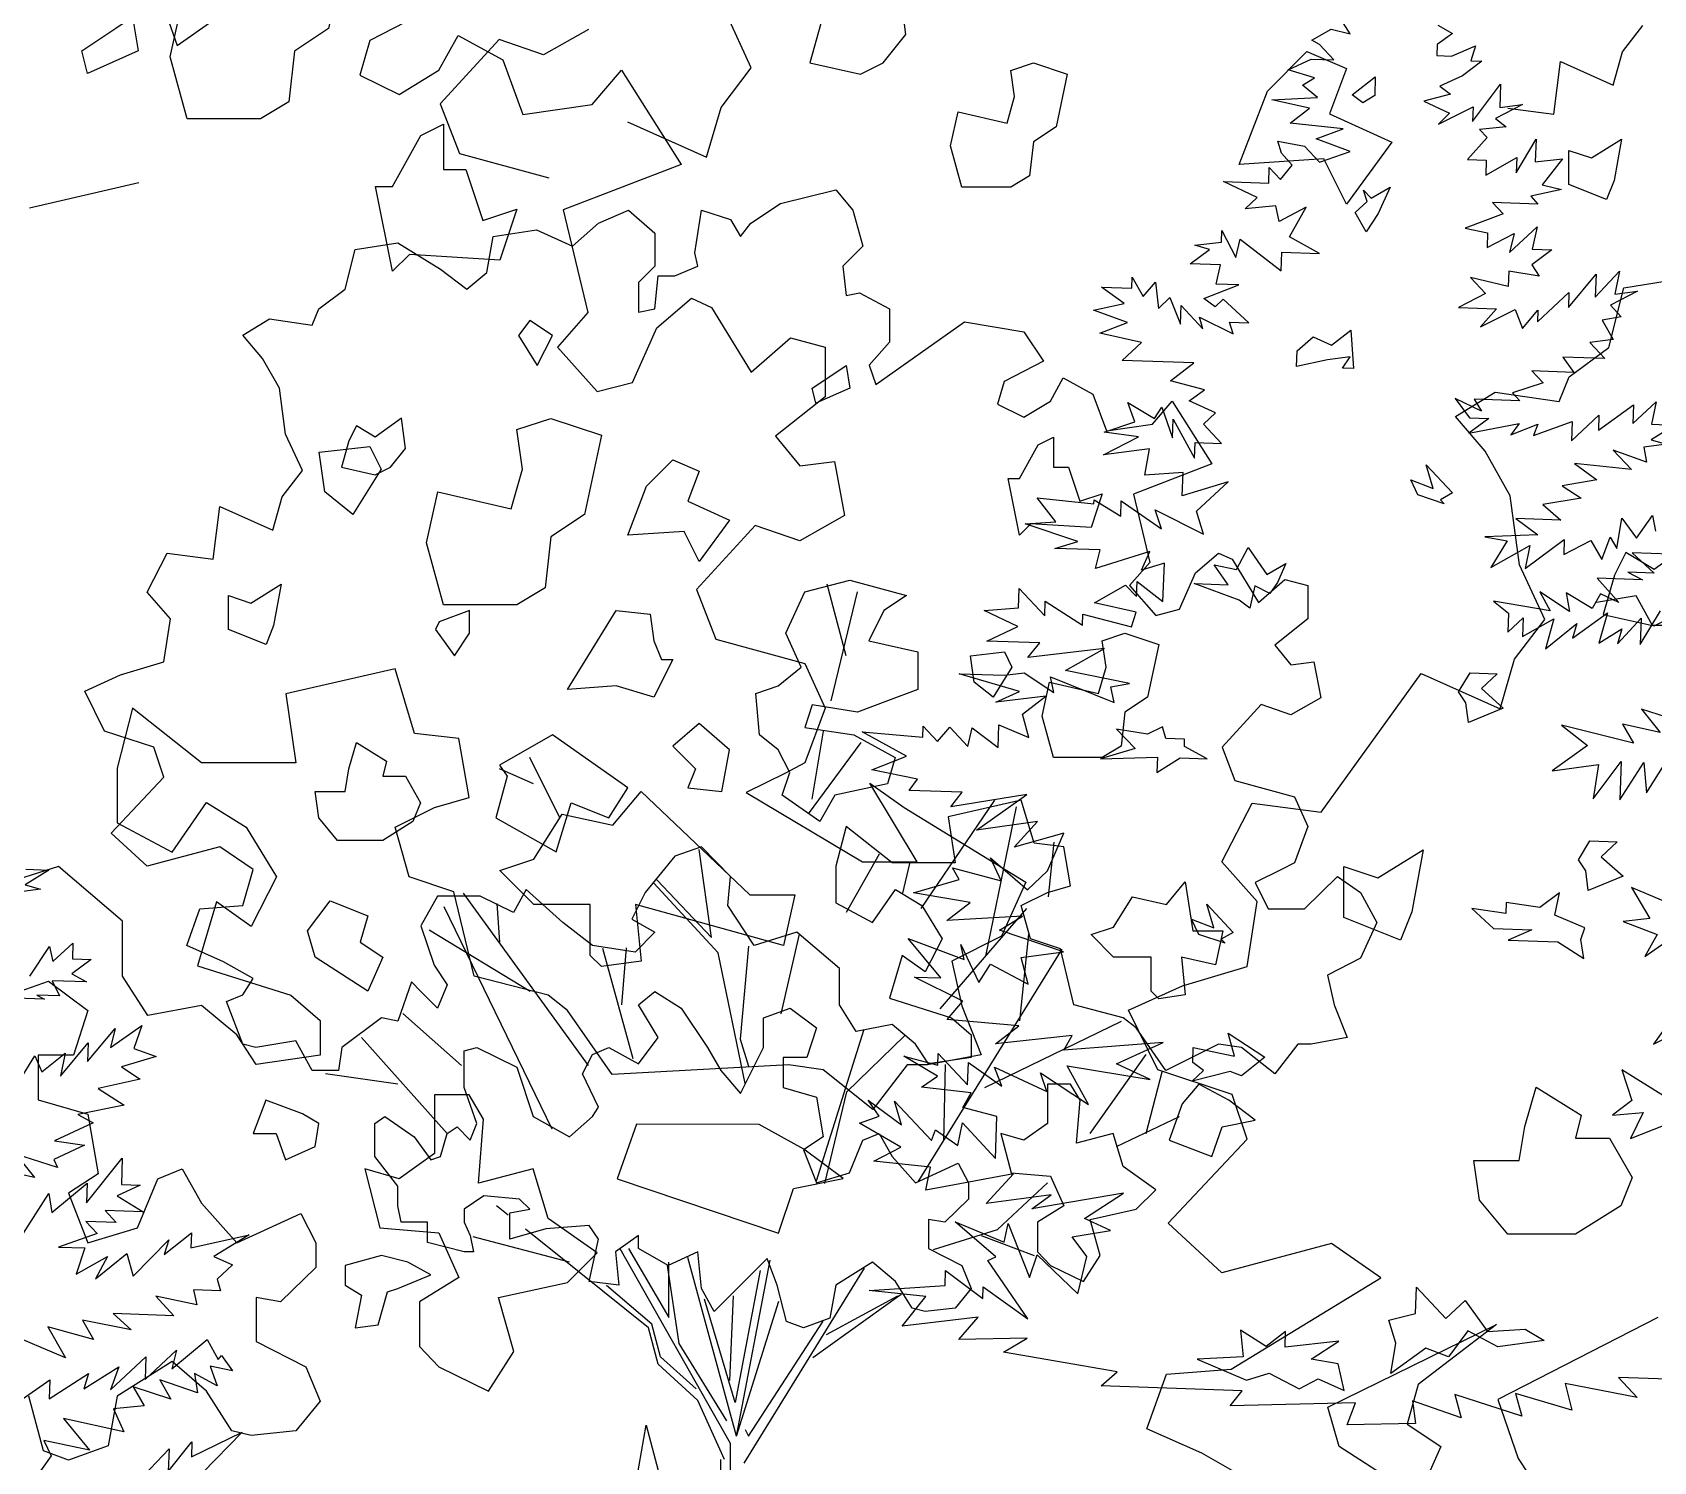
# Model space of a CAD drawing. Header units: inches. Extents: x -11 to 128, y 7 to 56.
# Drawn here: x 60.015 to 60.525, y 23.291 to 23.74 of the extents above; entities that cross this region are included whole.
import ezdxf

# ---------------------------------------------------------------- set-up
doc = ezdxf.new("R2010")
doc.units = ezdxf.units.IN
doc.header["$MEASUREMENT"] = 0
doc.layers.add('CAY', color=94, linetype='Continuous')
doc.layers.add('CAY-3', color=61, linetype='Continuous')
picture_1 = doc.add_image_def('image1.jpg', size_in_pixel=(1680, 1093))

# ---------------------------------------------------------------- blocks, each defined once
blk = doc.blocks.new('A$C76451831')
at = {"layer": 'CAY'}
for p, q in [((2471.8, 2031.9), (2478.5, 2069.3)), ((2478.5, 2069.3), (2487.7, 2034.1)), ((2161.9, 1383.3), (2144.2, 1421.7)), ((2047.7, 1410.1), (2016.4, 1392.5)), ((1985.2, 1403.1), (1943.9, 1358.2)), ((2016.4, 1392.5), (1985.2, 1403.1)), ((2140.7, 1355.6), (2161.9, 1383.3)), ((1943.9, 1358.2), (1957.5, 1323.4)), ((2130.6, 1320.8), (2140.7, 1355.6)), ((2075.2, 1345.6), (2130.6, 1320.8)), ((1957.5, 1323.4), (2020, 1306.3)), ((1732.8, 1302.8), (1656.2, 1285.1)), ((4333.2, 1082.7), (4347.4, 1101.2)), ((4326.6, 1059.5), (4333.2, 1082.7)), ((4284.9, 1039.1), (4289.6, 1076)), ((4289.6, 1076), (4326.6, 1059.5)), ((4252.7, 1043.4), (4284.9, 1039.1)), ((2228.3, 971.5), (2215.1, 1021.6)), ((2217.8, 939.8), (2236.3, 1016.3)), ((2201.9, 860.6), (2238.9, 910.7)), ((2204.6, 871.1), (2212.5, 918.7)), ((2027.8, 857.9), (2006.6, 900.2)), ((2009.3, 881.7), (1985.5, 892.2)), ((2281, 794.5), (2332.5, 870.4)), ((2326.2, 761), (2347.8, 865.6)), ((2491.6, 827), (2512.8, 868.3)), ((2512.8, 868.3), (2561.2, 861.8)), ((2370.1, 802.5), (2374.1, 840.9)), ((2134, 774), (2125.3, 835.7)), ((2228.6, 791.9), (2251.7, 832.8)), ((2268, 805.1), (2272.9, 825.9)), ((2516.4, 799.3), (2491.6, 827)), ((2138.7, 763.4), (2093.5, 812.2)), ((2095.8, 814.5), (2134, 774)), ((2022.3, 639.8), (1946.8, 795.6)), ((2047.7, 684.5), (1960.2, 805.1)), ((1985.8, 770.9), (1983.8, 797.9)), ((2509.3, 753.8), (2516.4, 799.3)), ((2294.3, 724.1), (2354.9, 794.5)), ((2007, 736.3), (1936.2, 779.1)), ((2182.7, 720.5), (2195.7, 776.4)), ((2350.1, 715.8), (2356.4, 776.4)), ((2079.1, 689), (2057.9, 766.3)), ((2071.1, 726.8), (2074.5, 766.9)), ((2157.5, 671.8), (2138.7, 763.4)), ((2159.9, 768.1), (2154, 702.8)), ((2278.7, 602.9), (2379.6, 765.8)), ((2463.9, 740.3), (2509.3, 753.8)), ((2426.2, 723.2), (2463.9, 740.3)), ((1958.8, 684.4), (1917.8, 720.8)), ((2446.8, 681.3), (2426.2, 723.2)), ((2207.6, 603.7), (2240.9, 709.9)), ((2228.7, 665.9), (2269.2, 705.2)), ((2325.4, 669), (2421.3, 715.4)), ((1948.8, 636.8), (1888.7, 704)), ((2154, 702.8), (2159.9, 684)), ((4342.7, 701.7), (4314.8, 696.9)), ((4354.1, 680.8), (4342.7, 701.7)), ((2296.7, 631.7), (2297.9, 685.1)), ((2399.3, 636.8), (2438.6, 692.2)), ((1914.2, 671.4), (1863.5, 678.5)), ((2438.6, 636.8), (2450, 680.8)), ((2498.7, 664.2), (2446.8, 681.3)), ((4372.6, 680.8), (4354.1, 680.8)), ((2213.4, 601.8), (2228.7, 665.9)), ((2509.3, 632.9), (2498.7, 664.2)), ((2417.8, 627.7), (2461.8, 648.6)), ((2334.4, 569.5), (2369.4, 602.2)), ((1991.5, 579.5), (1983.4, 586)), ((2041.2, 539.6), (2003.7, 569.7)), ((2289.6, 555.4), (2334.4, 569.5)), ((2034.5, 546.7), (1966.9, 564.4)), ((2323, 565.2), (2360, 551.4)), ((2147.3, 419.7), (2069.9, 556)), ((2075.8, 556.2), (2104.1, 507.8)), ((2104.1, 507.8), (2104.1, 546.7)), ((2151.6, 424.8), (2117.3, 549.9)), ((2151.6, 424.8), (2175, 548.1)), ((2089.9, 500.7), (2041.2, 539.6)), ((2102.9, 544.4), (2111.2, 489.7)), ((2168.2, 540.8), (2150.5, 448.4)), ((2156.8, 405.9), (2241.3, 542.4)), ((2092.3, 503.1), (2060.4, 530.2)), ((2146.9, 463.7), (2149.3, 523.1)), ((2205.1, 479.9), (2266.8, 524.3)), ((2214.5, 496), (2264.5, 523.1)), ((2150.5, 448.4), (2129.2, 520.8)), ((2151.6, 424.8), (2181.2, 519.2)), ((2096.6, 475.1), (2089.9, 500.7)), ((2098.2, 480.3), (2092.3, 503.1)), ((2159.9, 424.8), (2212.2, 505.4)), ((3915.1, 501.1), (3898, 463.3)), ((2111.2, 489.7), (2144.6, 435.4)), ((2123.3, 457.8), (2098.2, 480.3)), ((2124.5, 449.6), (2096.6, 475.1)), ((3898, 463.3), (3863.2, 445.6)), ((2143, 408.3), (2124.5, 449.6)), ((3863.2, 445.6), (3870.3, 414.4)), ((2157.5, 429.5), (2159.9, 424.8)), ((2147.3, 135.4), (2147.3, 419.7)), ((3870.3, 414.4), (3883.8, 380.2)), ((2138.3, 140.1), (2140.6, 408.3)), ((3883.8, 380.2), (3846.1, 373.1)), ((3831.9, 373.1), (3807.8, 341.8)), ((3846.1, 373.1), (3831.9, 373.1))]:
    blk.add_line(p, q, dxfattribs=at)
for points in [[(1754.8, 1391.1), (1762.7, 1426.7), (1814.2, 1414.8), (1822.1, 1442.6), (1818.1, 1470.3), (1841.9, 1478.2), (1877.5, 1466.3), (1865.7, 1410.9), (1841.9, 1395), (1837.9, 1359.4), (1818.1, 1347.5), (1766.7, 1347.5)], [(2270.1, 1406.6), (2266.2, 1438.3), (2238.4, 1418.5), (2218.7, 1430.3), (2210.7, 1414.5), (2202.8, 1386.8), (2238.4, 1378.9), (2254.3, 1386.8)], [(2523.5, 1367), (2551.2, 1394.7), (2578.9, 1382.8), (2567, 1351.1), (2610.6, 1331.3), (2578.9, 1287.8), (2563.1, 1319.5), (2503.7, 1315.5)], [(1914.2, 715.4), (1902.8, 717.8), (1874.9, 696.9), (1872.6, 680.8), (1854.1, 680.8), (1842.7, 701.7), (1814.8, 696.9), (1805.7, 699.3), (1794.3, 729.2), (1805.7, 733.9), (1812.8, 745.3), (1792, 757.1), (1766.4, 768.5), (1775.5, 794.1), (1805.7, 796.4), (1812.8, 821.6), (1789.6, 837.7), (1738.5, 824), (1713.4, 847.2), (1750.3, 886.5), (1743.2, 907.3), (1708.6, 918.7), (1694.9, 946.6), (1720, 958), (1750.3, 967.1), (1755, 997.4), (1738.5, 1015.9), (1752.7, 1043.4), (1784.9, 1039.1), (1789.6, 1076), (1826.6, 1059.5), (1833.2, 1082.7), (1847.4, 1101.2), (1835.6, 1126.7), (1831.3, 1159), (1819.5, 1179.8), (1805.7, 1196), (1824.2, 1207.4), (1854.1, 1203), (1858.8, 1214.4), (1877.3, 1228.2), (1884.3, 1256.1), (1914.2, 1260.8), (1944.1, 1242.4), (1962.6, 1228.2), (1976.7, 1240), (1981, 1265.2), (2011.3, 1269.9), (2036.5, 1258.5), (2054.9, 1274.6), (2075.8, 1283.7), (2094.3, 1267.5), (2094.3, 1244.3), (2082.9, 1232.9), (2082.9, 1212.1), (2094.3, 1214.4), (2096.6, 1237.6), (2108.4, 1237.6), (2124.5, 1244.3), (2122.2, 1253.8), (2126.9, 1283.7), (2147.3, 1277), (2154.4, 1265.2), (2161.5, 1274.6), (2182.3, 1288.4), (2221.2, 1297.8), (2233, 1283.7), (2240.1, 1258.5), (2225.9, 1244.3), (2228.3, 1223.9), (2237.7, 1225.8), (2258.6, 1214.4), (2258.6, 1191.2), (2244.4, 1175.1), (2249.1, 1161.4), (2311.2, 1205.4), (2352.9, 1198.3), (2366.7, 1177.9), (2339.1, 1163.7), (2334.4, 1147.6), (2352.9, 1138.5), (2371.4, 1149.9), (2380.4, 1166.1), (2401.2, 1154.7), (2410.7, 1129.1), (2442.9, 1133.8), (2456.7, 1149.9), (2484.6, 1105.9), (2429.6, 1084.7), (2441, 1036.7), (2426.8, 1020.6), (2445.3, 999.7), (2461.8, 1004.1), (2473.2, 1029.6), (2489.3, 1043.4), (2498.7, 1039.1), (2517.2, 1008.8), (2535.7, 1024.9), (2551.8, 1020.6), (2551.8, 997.4), (2528.6, 978.9), (2540, 965.1), (2556.1, 967.1), (2560.8, 941.9), (2540, 930.1), (2519.2, 937.2), (2491.7, 907.3), (2500.7, 884.1), (2542.4, 872.7), (2551.8, 851.9), (2542.4, 826.3), (2533.3, 821.6), (2514.8, 812.5), (2523.9, 794.1), (2549.4, 794.1), (2572.6, 816.9), (2588.7, 805.5), (2600.1, 784.6), (2588.7, 759.5), (2565.6, 747.7), (2570.3, 726.8), (2579.3, 704), (2554.2, 699.3), (2544.7, 699.3), (2528.6, 678.5), (2505.4, 696.9), (2489.3, 699.3), (2452.3, 680.8), (2431.5, 710.7), (2422.5, 717.8), (2387.9, 726.8), (2378.5, 766.1), (2357.6, 773.2), (2350.9, 796.4), (2369.4, 805.5), (2385.5, 810.2), (2380.8, 837.7), (2360, 840.1), (2350.9, 870.4), (2299.8, 858.6), (2304.6, 826.3), (2260.5, 826.3), (2228.3, 851.9), (2221.2, 824), (2221.2, 798.4), (2246.8, 784.6), (2262.9, 807.8), (2281.4, 796.4), (2295.5, 773.2), (2283.7, 750), (2267.6, 761.4), (2258.6, 731.5), (2302.2, 717.8), (2316, 706), (2316, 689.9), (2286.1, 685.5), (2277, 699.3), (2260.5, 713.1), (2235.4, 708.3), (2223.6, 726.8), (2223.6, 752.4), (2193.7, 777.9), (2163.8, 768.5), (2145.4, 796.4), (2147.3, 816.9), (2126.9, 837.7), (2108.4, 831), (2087.6, 805.5), (2078.1, 787), (2094.3, 777.9), (2080.5, 763.8), (2050.6, 768.5), (2029.8, 784.6), (2004.2, 807.8), (1995.2, 791.7), (1972, 803.1), (1942.1, 803.1), (1930.3, 782.3), (1939.8, 754.7), (1948.8, 741), (1942.1, 724.5), (1930.3, 736.3), (1923.7, 742.9)], [(2022.5, 1195.9), (2006.6, 1206.4), (1998.7, 1195.9), (2011.9, 1174.8)], [(2220.4, 1169.5), (2228.3, 1174.8), (2231, 1158.9), (2207.2, 1148.4), (2204.6, 1158.9)], [(1919.5, 1116.7), (1916.9, 1137.8), (1898.4, 1124.6), (1885.2, 1132.5), (1880, 1122), (1874.7, 1103.5), (1898.4, 1098.2), (1909, 1103.5)], [(2362.9, 1119.3), (2373.5, 1124.6), (2373.5, 1103.5), (2384.1, 1103.5), (2392, 1079.7), (2407.8, 1085), (2399.9, 1061.2), (2357.7, 1063.9), (2349.7, 1055.9), (2341.8, 1095.6), (2349.7, 1095.6)], [(2088.5, 1090.3), (2106.9, 1108.8), (2125.4, 1100.8), (2117.5, 1079.7), (2146.5, 1066.5), (2125.4, 1037.5), (2114.9, 1058.6), (2075.3, 1055.9)], [(3862.3, 1017), (3867.6, 1040.8), (3901.9, 1032.9), (3907.2, 1051.4), (3904.5, 1069.8), (3920.4, 1075.1), (3944.1, 1067.2), (3936.2, 1030.2), (3920.4, 1019.7), (3917.7, 995.9), (3904.5, 988), (3870.2, 988)], [(4143.6, 1052.7), (4159.9, 1065.3), (4159.5, 1052.2), (4151.1, 1047)], [(2209.9, 855.3), (2183.5, 873.8), (2188.8, 889.6), (2180.8, 905.5), (2167.6, 916), (2165, 945.1), (2180.8, 950.3), (2196.7, 963.5), (2186.1, 987.3), (2199.3, 1016.3), (2231, 1024.3), (2270.6, 1013.7), (2254.7, 1003.1), (2244.2, 982), (2278.5, 974.1), (2278.5, 947.7), (2257.4, 939.8), (2236.3, 931.9), (2204.6, 937.1), (2199.3, 921.3), (2233.6, 916), (2262.7, 900.2), (2257.4, 881.7), (2220.4, 873.8)], [(1795.5, 989.9), (1795.5, 1013.7), (1811.3, 1008.4), (1832.5, 1021.6), (1827.2, 992.6), (1821.9, 979.4)], [(4295.5, 989.9), (4295.5, 1013.7), (4311.3, 1008.4), (4332.5, 1021.6), (4327.2, 992.6), (4321.9, 979.4)], [(1943.3, 995.2), (1940.7, 989.9), (1953.9, 971.5), (1964.4, 987.3), (1964.4, 1003.1)], [(2054.1, 982), (2067.3, 1003.1), (2091.1, 1000.5), (2093.7, 982), (2099, 968.8), (2106.9, 968.8), (2093.7, 942.4), (2067.3, 950.3), (2033, 947.7)], [(2365.6, 929.2), (2370.9, 953), (2405.2, 945.1), (2410.4, 963.5), (2407.8, 982), (2423.6, 987.3), (2447.4, 979.4), (2439.5, 942.4), (2423.6, 931.9), (2421, 908.1), (2407.8, 900.2), (2373.5, 900.2)], [(4145.7, 970.1), (4154.1, 978), (4151.7, 985.8), (4156.9, 980.2), (4170.4, 987.9), (4162, 969.6), (4153.4, 956.7)], [(2318.1, 953), (2315.4, 971.5), (2339.2, 974.1), (2344.5, 963.5), (2331.3, 942.4)], [(2141.2, 876.4), (2146.5, 905.5), (2125.4, 923.9), (2106.9, 908.1), (2122.8, 892.2), (2117.5, 879)], [(1903.7, 887), (1919.5, 887), (1930.1, 868.5), (1924.8, 855.3), (1903.7, 842.1), (1872, 842.1), (1858.8, 857.9), (1856.2, 876.4), (1877.3, 876.4), (1880, 892.2), (1885.2, 910.7), (1906.4, 897.5)], [(2062.1, 857.9), (2075.3, 879), (2022.5, 916), (1985.5, 894.9), (1990.8, 887), (1982.9, 857.9), (2025.1, 834.2), (2035.7, 868.5)], [(4144.6, 860.9), (4136.9, 861.2), (4142.2, 869.2), (4126.3, 867), (4104.8, 862.3), (4105.2, 873.2), (4116.4, 883.2), (4129.3, 877.3), (4142.8, 887.7)], [(2577.1, 788.1), (2577.1, 823.8), (2600.8, 815.8), (2632.5, 835.6), (2624.6, 792.1), (2616.7, 772.3)], [(2415.7, 781.4), (2428.9, 802.5), (2452.7, 797.2), (2465.9, 813), (2471.2, 778.7), (2492.3, 778.7), (2487, 755), (2463.2, 760.2), (2465.9, 733.8), (2447.4, 731.2), (2442.1, 736.5), (2442.1, 760.2), (2415.7, 760.2), (2399.9, 776.1)], [(1856.2, 760.2), (1850.9, 778.7), (1866.8, 799.8), (1893.2, 789.3), (1887.9, 770.8), (1903.7, 760.2), (1893.2, 736.5)], [(4208.2, 766.2), (4189.8, 772.3), (4184.7, 782.9), (4200.4, 776.9), (4195.5, 793.4), (4213.9, 773.7), (4205.6, 769)], [(1999.5, 590.8), (1974.4, 593.1), (1960.6, 583.7), (1960.6, 574.6), (1964.9, 565.2), (1967.3, 553.8), (1960.6, 553.8), (1935.1, 560.5), (1935.1, 574.6), (1916.6, 574.6), (1914.2, 586), (1914.2, 599.8), (1898.1, 620.6), (1898.1, 643.8), (1905.2, 648.6), (1925.6, 634.4), (1937.4, 618.3), (1944.1, 620.6), (1948.8, 636.8), (1955.9, 641.5), (1964.9, 632), (1969.6, 643.8), (1960.6, 669), (1960.6, 694.6), (1969.6, 696.9), (1997.6, 683.2), (2009, 648.6), (2034.5, 634.4), (2050.6, 648.6), (2054.9, 655.2), (2043.5, 678.5), (2050.6, 692.2), (2062, 696.9), (2082.9, 685.5), (2096.6, 704), (2082.9, 726.8), (2094.3, 736.3), (2112.7, 724.5), (2131.2, 696.9), (2140.6, 680.8), (2154.4, 664.7), (2170.5, 696.9), (2170.5, 717.8), (2189, 724.5), (2207.5, 710.7), (2200.8, 689.9), (2184.3, 689.9), (2184.3, 669), (2207.5, 662.3), (2212.2, 634.4), (2198.4, 625.4), (2207.5, 602.2), (2230.7, 609.2), (2240.1, 632), (2251.5, 636.8), (2260.5, 620.6), (2277, 602.2), (2306.9, 615.9), (2314, 602.2), (2314, 590.8), (2297.5, 574.6), (2286.1, 576.6), (2286.1, 556.2), (2309.3, 544.4), (2316, 528.2), (2304.6, 514.5), (2283.7, 512.1), (2274.7, 514.5), (2262.9, 533), (2246.8, 546.7), (2221.2, 530.6), (2216.9, 507.4), (2198.4, 500.7), (2186.6, 505), (2179.9, 530.6), (2172.9, 549.1), (2156.8, 533), (2135.9, 512.1), (2126.9, 528.2), (2124.5, 553.8), (2103.7, 544.4), (2082.9, 556.2), (2082.9, 565.2), (2066.7, 553.8), (2069.1, 530.6), (2048.3, 533), (2054.9, 562.8), (2048.3, 572.3), (2018, 569.9), (1992.8, 562.8), (1992.8, 581.3), (2006.6, 583.7)], [(4064.6, 698.7), (4032.9, 710.2), (4056.9, 709.4), (4046.9, 723.3), (4062.7, 720.1), (4070.9, 735.6), (4083.8, 716.6), (4097.3, 724.3), (4091.3, 710.9), (4086.1, 703.4), (4075.4, 708.7), (4072.1, 693)], [(2392.2, 660), (2385.5, 671.4), (2369.4, 671.4), (2369.4, 643.8), (2352.9, 632), (2336.8, 636.8), (2343.9, 609.2), (2371.4, 606.9), (2380.8, 586), (2362.3, 574.6), (2362.3, 553.8), (2371.4, 544.4), (2394.6, 533), (2406.4, 551.4), (2399.3, 576.6), (2431.5, 583.7), (2445.3, 597.4), (2422.5, 613.6), (2415.4, 636.8), (2389.8, 630.1)], [(2475.5, 671.4), (2463.7, 657.6), (2454.7, 632), (2484.6, 620.6), (2491.7, 641.5), (2514.8, 646.2), (2496.4, 660)], [(4223.4, 626.6), (4218.2, 634.5), (4226.4, 647.8), (4245.4, 647.1), (4234.2, 636.7), (4249.6, 623), (4225.2, 612.9)], [(4013.2, 601.7), (4010.8, 609.9), (4000.2, 604.8), (3978.6, 608.3), (3991.7, 594.7), (3967.4, 587.4), (4007.3, 588.7), (4006.9, 577.9), (4023.2, 588.2), (4042.2, 587.5), (4026.2, 596.2), (4026.3, 601.2)], [(4307.3, 508.9), (4302.2, 516.8), (4310.3, 530.1), (4329.4, 529.4), (4318.1, 518.9), (4333.5, 505.2), (4309.1, 495.2)], [(4303.8, 461), (4306.8, 469), (4285.8, 477.9), (4289, 493.7), (4275.1, 483.3), (4251.6, 486.8), (4251.4, 479.1), (4227.5, 482.7), (4242.8, 468.5), (4269.5, 467.6), (4253, 460.5), (4287.8, 459.2), (4306, 447.7)], [(4054.6, 458.4), (4036.2, 464.5), (4031.1, 475.1), (4046.8, 469.1), (4041.9, 485.6), (4060.3, 465.9), (4052, 461.2)], [(4032, 374.8), (4032.4, 385.2), (4061.2, 379.2), (4056.8, 395.2), (4082.5, 378.5), (4066.1, 365.4), (4058.1, 368.4), (4031.6, 361.7), (4039.5, 369.1)], [(4174.2, 178.1), (4169.4, 194.1), (4188.1, 198.9), (4188.8, 217.4), (4209.3, 195.4), (4222.9, 208.1), (4238.4, 186.2), (4264.8, 188), (4278.1, 179.9), (4245.8, 175.6), (4224.8, 186.7), (4211.1, 168.6), (4195.4, 174.6), (4170.8, 156.9)], [(4138.2, 144.9), (4133.9, 163.6), (4114.9, 167), (4134.4, 179.5), (4096.7, 175.3), (4097, 186.2), (4083.5, 175.8), (4065.4, 187.3), (4067.4, 168.6), (4035.2, 167), (4069.6, 152.2), (4085.6, 157.1), (4106.5, 146), (4119.9, 153.2)]]:
    blk.add_lwpolyline(points, close=True, dxfattribs=at)
for points in [[(1653.5, 821.9), (1669.8, 821.3), (1653.1, 811), (1663.9, 807.9), (1648, 805.8)], [(1656.3, 747), (1670.2, 767.8), (1672.6, 757.3), (1686.6, 770), (1686.2, 759.1), (1699.3, 758.6), (1685.9, 748.7), (1696.1, 742.9), (1672.1, 743.7), (1677.2, 733.1), (1661.3, 733.7), (1666.6, 730.8), (1639.9, 731.7)], [(1645.4, 667.6), (1659.8, 691.1), (1664.9, 680), (1681.2, 693.1), (1677.9, 676.9), (1697.3, 700.2), (1696.8, 687.1), (1716.2, 710.4), (1713, 696.9), (1734.9, 712.5), (1729.3, 696.4), (1745, 690.8), (1720.7, 683.5), (1733.6, 674.9), (1704.3, 668.2), (1722.5, 656.7), (1690.1, 650.1), (1700.8, 644.3), (1673.6, 631.7), (1694.8, 628.7), (1673.2, 618.6), (1675.7, 613), (1646.5, 622.2), (1659.6, 605.9), (1633, 611.8)], [(1649.9, 563.6), (1669.6, 594.7), (1671.9, 581.4), (1696.6, 601.9), (1696.1, 588.3), (1721.2, 619.6), (1720.6, 601), (1733.7, 600.6), (1717.6, 593), (1735.8, 581.9), (1709.1, 582.8), (1716.9, 574.4), (1695.7, 575.2), (1703.5, 566.7), (1676.5, 557.2), (1695, 556.6), (1688.9, 538.2), (1710.7, 550.6), (1702.4, 535), (1724.3, 552.8), (1728.8, 536.8), (1753.7, 562.3), (1750.6, 551.9), (1769.7, 567.1), (1769.3, 556.7), (1810, 565.7), (1785.4, 550.7), (1798.4, 544.8), (1787.6, 534.8), (1790, 526.5), (1771, 527.2), (1773.4, 516.7), (1744.6, 522.7), (1757.2, 509.1), (1714.7, 510.6), (1727.4, 499.2), (1693.2, 505.9), (1700.9, 492.5), (1669.1, 501.3), (1681.4, 479.5), (1639.5, 497.3)], [(1648.7, 449), (1670.5, 464.1), (1670, 450.9), (1697.4, 468.6), (1694.3, 457.8), (1718.8, 473.3), (1712.8, 457.1), (1737.7, 480.3), (1737.1, 464.5), (1759.1, 485), (1755.9, 472), (1780.7, 492.4), (1788.3, 478.5), (1790.7, 481.2), (1798.5, 470.5), (1782.7, 473.7), (1787.7, 460), (1771.7, 468.7), (1773.9, 455), (1747.5, 464.1), (1755.2, 450.7), (1728.8, 459.3), (1736.5, 445.9), (1715.1, 443.9), (1722.2, 427.8), (1680, 437), (1698.2, 415), (1666.3, 421.6), (1671.3, 411), (1654.7, 387.5)], [(1731.9, 392.6), (1754, 415.8), (1753.4, 400), (1770, 420.7), (1769.7, 410.3), (1805.2, 427.6), (1777.4, 399.1)], [(4203.8, 1101.4), (4214, 1095.6), (4203.3, 1087.8), (4203, 1080.1), (4213.4, 1079.7), (4230, 1086.9), (4226.9, 1076.5), (4234.6, 1076.3), (4221.1, 1065.9), (4205, 1058.7), (4212.5, 1053), (4193.8, 1048.2), (4212, 1039.9), (4204.1, 1032), (4228.5, 1044.3), (4228.1, 1033.9), (4247.6, 1060), (4247.1, 1043.7), (4263, 1045.8), (4244.1, 1036.1), (4251.6, 1030.3), (4232.9, 1028.3), (4238.2, 1022.7), (4224.5, 1007.3), (4237.6, 1006.8), (4237.3, 996.4), (4259, 1008.8), (4258.6, 997.9), (4272.6, 1021.5), (4272, 1005.6), (4291.1, 1007.7), (4276.9, 989.6), (4290.4, 986.4), (4268.9, 981.7), (4273.7, 976.1), (4242, 977.2), (4249.5, 969.2), (4222.8, 959.3), (4238.6, 956), (4238.2, 945.6), (4257.1, 955.4), (4254, 942.3), (4273.2, 960.2), (4269.9, 944.5), (4283.5, 944), (4269.5, 933.6), (4274.7, 925.7), (4253.5, 929.2), (4253.1, 918.3), (4226.6, 924.7), (4237.1, 913.4), (4218.2, 903.7), (4244.9, 902.7), (4233.5, 890), (4258, 902.3), (4263, 889), (4273.8, 901.7), (4273.5, 893.6), (4295.6, 914.1), (4295.2, 903.7), (4314.6, 927.1), (4314, 910.8), (4331, 929.2), (4327.7, 913), (4343.6, 915.2), (4324.7, 905.4), (4332.1, 897), (4318.9, 894.7), (4326.6, 881.3), (4310.2, 879.2), (4320.7, 867.9), (4291.3, 868.9), (4299.1, 858.2), (4269.6, 859.3), (4277.5, 850.8), (4256, 843.9), (4261.2, 838.3), (4229.1, 839.4), (4234.2, 831), (4215.9, 839.8), (4225.9, 826.3), (4239.5, 825.9), (4225.5, 815.5), (4260.6, 822.4), (4254.9, 814.4), (4273.8, 821.9), (4270.8, 813.9), (4297.8, 823.8), (4297.4, 810.2), (4316.6, 828.2), (4316.2, 817.7), (4340.9, 835.5), (4340.4, 822.3), (4356.8, 837.6), (4353.5, 821.9), (4369.8, 821.3), (4353.1, 811), (4363.9, 807.9), (4348, 805.8), (4349.9, 795.3), (4326.6, 803.8), (4339.3, 790.2), (4299.5, 794.3), (4315, 782.9), (4290.8, 778.7), (4304.1, 770.1), (4277.2, 765.6), (4290, 754.7), (4258.3, 755.8), (4273.8, 744.4), (4236.6, 743), (4252.3, 740.2), (4240.8, 721.6), (4268.1, 736.9), (4264.8, 720.7), (4292.2, 741.1), (4291.9, 730.6), (4310.8, 740.4), (4318.5, 727), (4324.5, 742.7), (4329.2, 734.8), (4332.6, 756), (4343, 742), (4354, 757.9), (4356.3, 747)], [(4366.6, 730.8), (4339.9, 731.7), (4355.3, 717.6), (4336.8, 718.2), (4347, 712.9), (4315.3, 714), (4330.6, 697.1), (4317.6, 703), (4311.9, 692.8), (4293.7, 703.8), (4295.9, 690.6), (4275.1, 704.5), (4282.3, 691.1), (4242.7, 697.9), (4253.3, 689.4), (4252.8, 676.3), (4263.6, 686.3), (4263.1, 673.2), (4284.9, 685.6), (4279.1, 664.5), (4301.1, 682.3), (4298, 672), (4322.6, 689.7), (4316.4, 668.6), (4332.6, 678.5), (4329.6, 668.1), (4346.1, 686.1), (4345.4, 667.6), (4359.8, 691.1)], [(4375.7, 613), (4346.5, 622.2), (4359.6, 605.9), (4333, 611.8), (4340.7, 598.4), (4290.4, 611), (4308.5, 596.8), (4283.9, 579.1), (4316.2, 583.4), (4312.6, 559.5), (4332.1, 585.5), (4331.2, 558.8), (4348, 585), (4349.9, 563.6), (4369.6, 594.7)], [(4381.4, 479.5), (4339.5, 497.3), (4352.3, 475.6), (4333.6, 473.5), (4357.4, 464.5), (4348.7, 449), (4370.5, 464.1)], [(4371.3, 411), (4354.7, 387.5), (4389.7, 404.9)], [(4363.8, 350.1), (4332.7, 369.7), (4339.7, 348.2), (4326.2, 337.8), (4347.6, 339.7), (4338.8, 321.5), (4363.1, 331)], [(4365, 152.8), (4330.2, 154), (4343.3, 140), (4292.9, 149.9), (4297.7, 131.1), (4258.2, 142.9), (4262.6, 126.9), (4215.6, 142.2), (4220, 125.7), (4186, 137.8), (4188.1, 121.8), (4140.1, 120.8), (4146.1, 136.4), (4058.1, 134.1), (4066.6, 144.6), (3967.9, 148.1), (3979.1, 158.1), (3899.4, 171.8), (3916.1, 181.6), (3868, 180.6), (3881.7, 196.4), (3828.5, 190.1), (3845, 210.9), (3805.3, 215), (3858.5, 218.6), (3858.8, 229), (3884.9, 209.5), (3885.2, 217.6), (3916.5, 195.2), (3888.5, 236.1), (3894, 238.6), (3865.5, 263.2), (3899.8, 248.8), (3902.6, 261.9), (3917.6, 224.2), (3923.1, 239.9), (3951.6, 212.6), (3957.9, 238.7), (3947.6, 252.6), (3974.4, 257.1), (3956.2, 265.5), (3983.5, 283.1), (3919.2, 272.2), (3932.7, 282.1), (3887.2, 276), (3906.5, 296.7), (3844.9, 285.2), (3848.2, 301.4), (3808.5, 305.5), (3827.4, 315.3), (3798.5, 332.2), (3812.3, 337.1), (3804.5, 348.3), (3827.9, 331.1), (3823.1, 347.6), (3848.9, 320), (3851.8, 327.6), (3867.3, 316.6), (3870.6, 332.4), (3893.7, 307.5), (3894.8, 337), (3871, 343.2), (3876.8, 353.5), (3842, 357.4), (3853.2, 365.2), (3829.6, 379.1), (3853.4, 372.9), (3853.7, 381), (3874.2, 359), (3874.8, 374.8), (3898.2, 358.2), (3893.2, 371.5), (3929.8, 354.3), (3925.3, 367.6), (3958.9, 345.2), (3944, 372.4), (4002.2, 362.7), (3978.5, 373.9), (4011.2, 388.7), (3941.7, 383.4), (3947.5, 393.6), (3893.8, 387.8), (3910.1, 400.4), (3860, 404.8), (3870.8, 417.6), (3837, 434.6), (3855.6, 434), (3832.5, 461.5), (3871.9, 447), (3869.5, 457.5), (3882.2, 430.8), (3890.3, 443.7), (3916.6, 429.6), (3911.8, 448.3), (3941.4, 452.3), (3896.6, 467.5), (3912.8, 477.3), (3859.7, 474.2), (3876, 486.8), (3836.3, 493.6), (3868.4, 502.9), (3863.7, 511.2), (3897.8, 501.9), (3890.2, 518), (3916.2, 495.8), (3930.2, 508.9), (3941.6, 535.3), (3906.8, 525.6), (3923.3, 543.6), (3880.5, 537.4), (3915.8, 562.4), (3862.5, 553.9), (3870.5, 564), (3833.4, 565.3), (3839.1, 573.3), (3807.2, 579.8), (3831.5, 589.4), (3800.4, 606.4), (3842.9, 602.6), (3843.1, 610.3), (3853.2, 599.5), (3861.7, 609.7), (3874.4, 596.1), (3877.5, 609.1), (3895.6, 595.3), (3896.2, 611.2), (3917.2, 602.3), (3912.8, 618.8), (3929.1, 631.3), (3894, 627.1), (3910.6, 634.7), (3868.4, 647.1), (3900.1, 646), (3913.8, 647.7), (3934.6, 633.9), (3932.3, 644.8), (3976.9, 627), (3974.6, 637.9), (3987.8, 640.2), (3942.8, 649.4), (3970.1, 664.8), (3916.4, 658.5), (3924.9, 668.7), (3887.8, 670), (3909.5, 680.1), (3885.8, 691.3), (3909.9, 693.2), (3910.4, 706.8), (3928.3, 687.6), (3928.7, 698), (3954.8, 681.2), (3955.1, 688.9), (3989.2, 680), (3992.3, 690.3), (3963.1, 696.8), (3984.8, 709.2), (3992.7, 701.2), (3993, 711.6), (4011.1, 697.8), (4012.1, 724.6), (3996, 719.7), (4001.9, 732.6), (3963.9, 720.8), (3967.1, 733.8), (3935.4, 734.9), (3951.4, 739.8), (3914.7, 752), (3936, 753.5), (3923, 770.3), (3962.8, 766.2), (3962.9, 768.9), (3981.5, 757.4), (3981.9, 768.2), (4010.2, 748.6), (4005.7, 761.9), (4039.5, 744.9), (4034.6, 760.9), (4056.7, 781.5), (4024.6, 771.7), (4025.2, 788), (3998.4, 786.2), (4001.7, 804.7), (3969.4, 800.4), (3993.9, 813.1), (3970, 816.2), (3991.5, 823.6), (3986.5, 837), (4005.2, 825.9), (4010.4, 833.9), (4017.9, 812.3), (4018.3, 825.4), (4033.2, 798.2), (4033.6, 809), (4052.2, 808.4), (4039.5, 822), (4047.9, 829.8), (4029.6, 838.2), (4040.3, 846), (4016.5, 852.2), (4032.8, 864.8), (3982.6, 866.6), (3996.2, 879.2), (3966.9, 885.7), (3986.2, 893.2), (3962.5, 901.7), (3984, 906.4), (3968.1, 917.8), (3989.3, 917.1), (3989.6, 924.8), (3997.3, 911.4), (4005.8, 921.5), (4007.9, 902.9), (4015.9, 910.7), (4023.4, 891.9), (4023.8, 905), (4039.1, 888.6), (4036.7, 896.9), (4060.3, 885.2), (4057.8, 893.4), (4071.4, 892.9), (4053.4, 909.4), (4047.8, 904.2), (4039.8, 909.9), (4064.2, 919.5), (4048.4, 920), (4051.5, 933.5), (4030.3, 934.3), (4043.8, 944.2), (4033.4, 947.3), (4052.1, 949.4), (4052.4, 957.5), (4062.1, 938.6), (4065.3, 951.6), (4094, 929.3), (4094.4, 942.4), (4120.7, 941.5), (4099.8, 953.1), (4111.4, 974), (4092.5, 963.8), (4090.1, 974.8), (4068.8, 972.8), (4077.2, 980.7), (4053.6, 991.9), (4085.3, 990.8), (4085.6, 1001.7), (4093.5, 993.3), (4101.6, 1003.4), (4094.2, 1011.8), (4091.7, 1020.1), (4110.2, 1016.7), (4120.7, 1005.5), (4142.2, 1012.9), (4118.5, 1021.8), (4137.3, 1028.9), (4100.3, 1032.9), (4113.8, 1043.3), (4087.3, 1049.2), (4119.5, 1050.8), (4109, 1059.4), (4117.3, 1064.5), (4098.9, 1070.1), (4115, 1077.7), (4130.9, 1077.2), (4120.8, 1088), (4115.5, 1090.9), (4128.9, 1098.6), (4142.4, 1095.4), (4132.1, 1111.6)]]:
    blk.add_lwpolyline(points, dxfattribs=at)
at = {"layer": 'CAY-3'}
for p, q in [((2762.6, 1187.4), (2773.2, 1229.3)), ((2773.2, 1229.3), (2818.1, 1236.4)), ((2734.9, 1166.8), (2762.6, 1187.4)), ((2727.8, 1149.6), (2734.9, 1166.8)), ((2655.3, 1139), (2683, 1156.1)), ((2683, 1156.1), (2727.8, 1149.6)), ((3320.4, 1087.1), (3413.6, 1153.2)), ((2676, 1114.8), (2655.3, 1139)), ((2693.6, 1083.6), (2676, 1114.8)), ((3313.3, 1107.8), (3320.4, 1087.1)), ((3496.7, 1111.9), (3455.4, 1090.7)), ((3455.4, 1090.7), (3448.4, 1066.5)), ((3503.8, 1070), (3517.3, 1094.2)), ((3517.3, 1094.2), (3548.6, 1077.1)), ((2700.1, 1035.2), (2693.6, 1083.6)), ((3476.1, 1052.9), (3503.8, 1070)), ((3548.6, 1077.1), (3562.7, 1038.8)), ((3611.1, 1045.8), (3631.7, 1070)), ((3631.7, 1070), (3673.6, 1003.9)), ((3448.4, 1066.5), (3476.1, 1052.9)), ((3562.7, 1038.8), (3611.1, 1045.8)), ((2717.8, 996.9), (2700.1, 1035.2)), ((3673.6, 1003.9), (3591, 972.1)), ((2696.6, 969.1), (2717.8, 996.9)), ((2686.6, 934.3), (2696.6, 969.1)), ((3591, 972.1), (3608.1, 900.1)), ((2561.2, 861.8), (2631.1, 959.1)), ((2631.1, 959.1), (2686.6, 934.3)), ((3656.5, 889.5), (3680.7, 910.2)), ((3680.7, 910.2), (3694.8, 903.7)), ((3608.1, 900.1), (3586.9, 875.9)), ((3694.8, 903.7), (3722.5, 858.3)), ((3639.4, 851.2), (3656.5, 889.5)), ((3586.9, 875.9), (3614.6, 844.7)), ((3722.5, 858.3), (3750.2, 882.4)), ((3750.2, 882.4), (3774.4, 875.9)), ((3774.4, 875.9), (3774.4, 841.1)), ((3614.6, 844.7), (3639.4, 851.2)), ((3774.4, 841.1), (3739.6, 813.4)), ((3739.6, 813.4), (3756.7, 792.8)), ((3756.7, 792.8), (3780.9, 795.7)), ((3780.9, 795.7), (3788, 758)), ((3725.5, 750.9), (3684.2, 706.1)), ((3756.7, 740.3), (3725.5, 750.9)), ((3788, 758), (3756.7, 740.3)), ((3684.2, 706.1), (3697.8, 671.3)), ((3697.8, 671.3), (3760.3, 654.2)), ((3473.1, 650.6), (3396.5, 632.9)), ((3486.7, 605.2), (3473.1, 650.6)), ((3760.3, 654.2), (3774.4, 622.9)), ((2453.9, 573.9), (2509.3, 632.9)), ((3396.5, 632.9), (3403.5, 584.6)), ((3289.2, 622.9), (3278.5, 581)), ((3337.5, 584.6), (3289.2, 622.9)), ((3774.4, 622.9), (3760.3, 584.6)), ((3517.9, 601.7), (3486.7, 605.2)), ((3525, 560.4), (3517.9, 601.7)), ((3278.5, 581), (3278.5, 542.7)), ((3403.5, 584.6), (3337.5, 584.6)), ((3760.3, 584.6), (3746.7, 577.5)), ((2491.6, 539.1), (2453.9, 573.9)), ((3746.7, 577.5), (3719, 563.9)), ((3839, 515.2), (3805.7, 570.4)), ((3805.7, 570.4), (3829.8, 553.3)), ((2568.3, 559.8), (2491.6, 539.1)), ((2603, 535.6), (2568.3, 559.8)), ((3316.9, 522), (3341, 556.8)), ((3341, 556.8), (3368.8, 539.7)), ((3500.8, 553.3), (3525, 560.4)), ((3719, 563.9), (3800.7, 515.2)), ((3473.1, 539.7), (3500.8, 553.3)), ((3829.8, 553.3), (3915.1, 501.1)), ((2498.1, 471.6), (2603, 535.6)), ((3278.5, 542.7), (3316.9, 522)), ((3368.8, 539.7), (3390, 504.9)), ((3483.1, 504.9), (3473.1, 539.7)), ((3237.3, 512), (3192.5, 497.8)), ((3282.1, 473.7), (3237.3, 512)), ((3800.7, 515.2), (3839, 515.2)), ((2797, 507.9), (2685, 450.4)), ((3390, 504.9), (3372.3, 470.1)), ((3514.4, 494.3), (3483.1, 504.9)), ((3528.5, 435.3), (3514.4, 494.3)), ((3348.1, 487.2), (3334.6, 442.4)), ((3372.3, 470.1), (3348.1, 487.2)), ((2439.1, 429.8), (2452.7, 468.1)), ((2452.7, 468.1), (2498.1, 471.6)), ((3282.1, 435.3), (3282.1, 473.7)), ((2685, 450.4), (2699.2, 409.1)), ((3202.5, 421.8), (3230.2, 431.8)), ((3230.2, 431.8), (3257.9, 411.1)), ((3299.8, 407.6), (3282.1, 435.3)), ((3334.6, 442.4), (3400, 421.8)), ((3580.4, 421.8), (3528.5, 435.3)), ((2477.5, 412.7), (2439.1, 429.8)), ((3400, 421.8), (3420.6, 404.1)), ((3594, 411.1), (3580.4, 421.8)), ((2508.7, 395), (2477.5, 412.7)), ((2699.2, 409.1), (2712.7, 388.5)), ((3257.9, 411.1), (3247.9, 379.9)), ((3337.5, 414.7), (3299.8, 407.6)), ((3362.3, 394), (3337.5, 414.7)), ((3625.2, 366.3), (3594, 411.1)), ((3420.6, 404.1), (3420.6, 379.9)), ((3375.8, 373.4), (3362.3, 394)), ((3223.1, 379.9), (3223.1, 348.6)), ((3247.9, 379.9), (3223.1, 379.9)), ((3420.6, 379.9), (3375.8, 373.4)), ((3748.8, 373.1), (3625.2, 366.3)), ((3773, 369.5), (3748.8, 373.1)), ((3807.8, 341.8), (3773, 369.5)), ((3223.1, 348.6), (3257.9, 338.6)), ((3257.9, 338.6), (3265, 296.7)), ((3265, 296.7), (3244.4, 283.1)), ((3306.9, 293.2), (3323.9, 300.2)), ((3323.9, 300.2), (3337.5, 276.1)), ((3292.7, 259), (3306.9, 293.2)), ((3244.4, 283.1), (3257.9, 248.3)), ((3337.5, 276.1), (3362.3, 248.3)), ((3362.3, 248.3), (3407.1, 269)), ((3407.1, 269), (3417.7, 248.3)), ((3257.9, 248.3), (3292.7, 259)), ((3417.7, 248.3), (3417.7, 231.2)), ((3417.7, 231.2), (3392.9, 207)), ((3375.8, 210), (3375.8, 179.3)), ((3392.9, 207), (3375.8, 210)), ((3375.8, 179.3), (3410.6, 161.6)), ((3316.9, 165.2), (3278.5, 141)), ((3341, 144.5), (3316.9, 165.2)), ((3410.6, 161.6), (3420.6, 137.4)), ((3226.7, 102.6), (3216.6, 141)), ((3278.5, 141), (3272.1, 106.2)), ((3358.7, 116.8), (3341, 144.5)), ((3420.6, 137.4), (3403.5, 116.8)), ((3372.3, 113.3), (3358.7, 116.8)), ((3403.5, 116.8), (3372.3, 113.3)), ((3244.4, 96.1), (3226.7, 102.6)), ((3272.1, 106.2), (3244.4, 96.1))]:
    blk.add_line(p, q, dxfattribs=at)
for points in [[(3277.4, 1099.3), (3289.2, 1107.2), (3293.2, 1083.5), (3257.6, 1067.6), (3253.6, 1083.5)], [(2826, 1020.1), (2822.1, 1051.8), (2794.4, 1032), (2774.6, 1043.9), (2766.7, 1028), (2758.7, 1000.3), (2794.4, 992.4), (2810.2, 1000.3)], [(3491.1, 1024.1), (3507, 1032), (3507, 1000.3), (3522.8, 1000.3), (3534.7, 964.7), (3558.4, 972.6), (3546.6, 936.9), (3483.2, 940.9), (3471.3, 929), (3459.5, 988.4), (3471.3, 988.4)], [(3495.1, 738.9), (3503, 774.6), (3554.5, 762.7), (3562.4, 790.4), (3558.4, 818.1), (3582.2, 826), (3617.8, 814.2), (3605.9, 758.7), (3582.2, 742.9), (3578.2, 707.2), (3558.4, 695.3), (3507, 695.3)], [(3423.8, 774.6), (3419.9, 802.3), (3455.5, 806.2), (3463.4, 790.4), (3443.6, 758.7)], [(1847.4, 650.5), (1821.8, 660), (1812.8, 636.8), (1828.9, 636.8), (1835.6, 618.3), (1856.4, 627.7), (1858.8, 643.8)], [(2739.4, 633.6), (2763.2, 633.6), (2779, 605.9), (2771.1, 586.1), (2739.4, 566.3), (2691.9, 566.3), (2672.1, 590.1), (2668.1, 617.8), (2699.8, 617.8), (2703.8, 641.6), (2711.7, 669.3), (2743.4, 649.5)], [(3570.3, 517.1), (3590.1, 548.8), (3625.7, 540.9), (3645.5, 564.6), (3721.6, 492.2), (3753.2, 492.2), (3745.3, 456.6), (3641.6, 485.4), (3645.5, 445.8), (3617.8, 441.9), (3609.9, 449.8), (3609.9, 485.4), (3570.3, 485.4), (3546.6, 509.2)], [(1921.3, 546.7), (1902.8, 551.4), (1877.3, 544.4), (1877.3, 530.6), (1888.7, 523.5), (1884.3, 500.7), (1900.5, 502.7), (1907.1, 525.9), (1914.2, 528.2), (1937.4, 537.7)], [(2573.8, 417.4), (2565.9, 445.1), (2684, 503), (2629.2, 460.9), (2621.3, 433.2), (2645.1, 417.4), (2629.2, 381.7)], [(3535, 335), (3525, 352.1), (3500.8, 352.1), (3500.8, 310.9), (3476.1, 293.2), (3451.9, 300.2), (3462.5, 259), (3503.8, 255.4), (3517.9, 224.1), (3490.2, 207), (3490.2, 175.8), (3503.8, 161.6), (3538.6, 144.5), (3556.3, 172.2), (3545.6, 210), (3594, 220.6), (3614.6, 241.3), (3580.4, 265.4), (3569.8, 300.2), (3531.5, 290.2)], [(3728.2, 331.2), (3642.3, 331.5), (3628.8, 293.2), (3741.7, 255.1), (3752.3, 286.4), (3787.1, 293.5), (3759.4, 314.1)]]:
    blk.add_lwpolyline(points, close=True, dxfattribs=at)

msp = doc.modelspace()

# ---------------------------------------------------------------- block references
at = {"layer": 'CAY', "xscale": 0.0004489089019145984, "yscale": 0.0004489089019145984, "zscale": 0.0004489089019145984}
for p in [(58.5699, 23.24794), (59.27057, 23.10798), (59.0954, 22.37316)]:
    msp.add_blockref('A$C76451831', p, dxfattribs=at)

# ---------------------------------------------------------------- pictures from other files: only their frames are drawn
image = msp.add_image(picture_1, insert=(12.49661, 7.37723), size_in_units=(74.4025, 48.40591))
image.dxf.flags = 6

doc.saveas('drawing.dxf')
